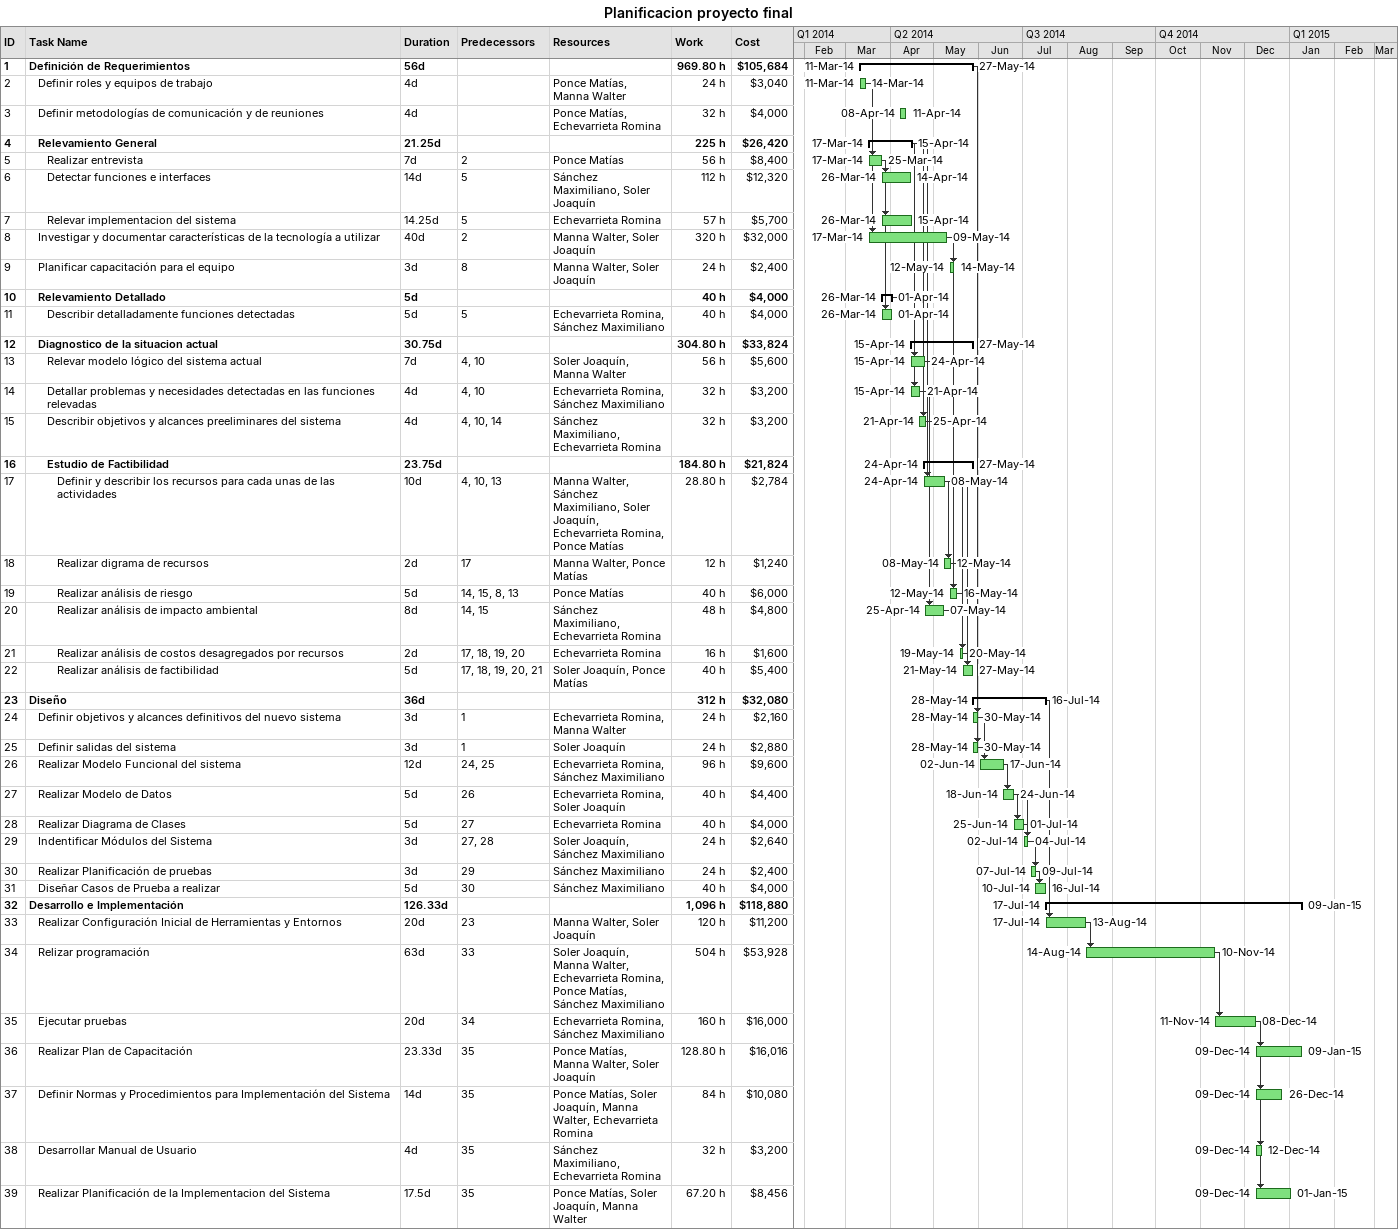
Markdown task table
Planificacion proyecto final

| ID | Level | Task | Duration | Start | Finish | Predecessors | Resources | Work (h) | Cost ($) |
|---|---|---|---|---|---|---|---|---|---|
| 1 | 1 | **Definición de Requerimientos** | 56d | 2014-03-11 | 2014-05-27 |  |  | 969.80 | 105684 |
| 2 | 2 | Definir roles y equipos de trabajo | 4d | 2014-03-11 | 2014-03-14 |  | Ponce Matías, Manna Walter | 24 | 3040 |
| 3 | 2 | Definir metodologías de comunicación y de reuniones | 4d | 2014-04-08 | 2014-04-11 |  | Ponce Matías, Echevarrieta Romina | 32 | 4000 |
| 4 | 2 | **Relevamiento General** | 21.25d | 2014-03-17 | 2014-04-15 |  |  | 225 | 26420 |
| 5 | 3 | Realizar entrevista | 7d | 2014-03-17 | 2014-03-25 | 2 | Ponce Matías | 56 | 8400 |
| 6 | 3 | Detectar funciones e interfaces | 14d | 2014-03-26 | 2014-04-14 | 5 | Sánchez Maximiliano, Soler Joaquín | 112 | 12320 |
| 7 | 3 | Relevar implementacion del sistema | 14.25d | 2014-03-26 | 2014-04-15 | 5 | Echevarrieta Romina | 57 | 5700 |
| 8 | 2 | Investigar y documentar características de la tecnología a utilizar | 40d | 2014-03-17 | 2014-05-09 | 2 | Manna Walter, Soler Joaquín | 320 | 32000 |
| 9 | 2 | Planificar capacitación para el equipo | 3d | 2014-05-12 | 2014-05-14 | 8 | Manna Walter, Soler Joaquín | 24 | 2400 |
| 10 | 2 | **Relevamiento Detallado** | 5d | 2014-03-26 | 2014-04-01 |  |  | 40 | 4000 |
| 11 | 3 | Describir detalladamente funciones detectadas | 5d | 2014-03-26 | 2014-04-01 | 5 | Echevarrieta Romina, Sánchez Maximiliano | 40 | 4000 |
| 12 | 2 | **Diagnostico de la situacion actual** | 30.75d | 2014-04-15 | 2014-05-27 |  |  | 304.80 | 33824 |
| 13 | 3 | Relevar modelo lógico del sistema actual | 7d | 2014-04-15 | 2014-04-24 | 4, 10 | Soler Joaquín, Manna Walter | 56 | 5600 |
| 14 | 3 | Detallar problemas y necesidades detectadas en las funciones relevadas | 4d | 2014-04-15 | 2014-04-21 | 4, 10 | Echevarrieta Romina, Sánchez Maximiliano | 32 | 3200 |
| 15 | 3 | Describir objetivos y alcances preeliminares del sistema | 4d | 2014-04-21 | 2014-04-25 | 4, 10, 14 | Sánchez Maximiliano, Echevarrieta Romina | 32 | 3200 |
| 16 | 3 | **Estudio de Factibilidad** | 23.75d | 2014-04-24 | 2014-05-27 |  |  | 184.80 | 21824 |
| 17 | 4 | Definir y describir los recursos para cada unas de las actividades | 10d | 2014-04-24 | 2014-05-08 | 4, 10, 13 | Manna Walter, Sánchez Maximiliano, Soler Joaquín, Echevarrieta Romina, Ponce Matías | 28.80 | 2784 |
| 18 | 4 | Realizar digrama de recursos | 2d | 2014-05-08 | 2014-05-12 | 17 | Manna Walter, Ponce Matías | 12 | 1240 |
| 19 | 4 | Realizar análisis de riesgo | 5d | 2014-05-12 | 2014-05-16 | 14, 15, 8, 13 | Ponce Matías | 40 | 6000 |
| 20 | 4 | Realizar análisis de impacto ambiental | 8d | 2014-04-25 | 2014-05-07 | 14, 15 | Sánchez Maximiliano, Echevarrieta Romina | 48 | 4800 |
| 21 | 4 | Realizar análisis de costos desagregados por recursos | 2d | 2014-05-19 | 2014-05-20 | 17, 18, 19, 20 | Echevarrieta Romina | 16 | 1600 |
| 22 | 4 | Realizar análisis de factibilidad | 5d | 2014-05-21 | 2014-05-27 | 17, 18, 19, 20, 21 | Soler Joaquín, Ponce Matías | 40 | 5400 |
| 23 | 1 | **Diseño** | 36d | 2014-05-28 | 2014-07-16 |  |  | 312 | 32080 |
| 24 | 2 | Definir objetivos y alcances definitivos del nuevo sistema | 3d | 2014-05-28 | 2014-05-30 | 1 | Echevarrieta Romina, Manna Walter | 24 | 2160 |
| 25 | 2 | Definir salidas del sistema | 3d | 2014-05-28 | 2014-05-30 | 1 | Soler Joaquín | 24 | 2880 |
| 26 | 2 | Realizar Modelo Funcional del sistema | 12d | 2014-06-02 | 2014-06-17 | 24, 25 | Echevarrieta Romina, Sánchez Maximiliano | 96 | 9600 |
| 27 | 2 | Realizar Modelo de Datos | 5d | 2014-06-18 | 2014-06-24 | 26 | Echevarrieta Romina, Soler Joaquín | 40 | 4400 |
| 28 | 2 | Realizar Diagrama de Clases | 5d | 2014-06-25 | 2014-07-01 | 27 | Echevarrieta Romina | 40 | 4000 |
| 29 | 2 | Indentificar Módulos del Sistema | 3d | 2014-07-02 | 2014-07-04 | 27, 28 | Soler Joaquín, Sánchez Maximiliano | 24 | 2640 |
| 30 | 2 | Realizar Planificación de pruebas | 3d | 2014-07-07 | 2014-07-09 | 29 | Sánchez Maximiliano | 24 | 2400 |
| 31 | 2 | Diseñar Casos de Prueba a realizar | 5d | 2014-07-10 | 2014-07-16 | 30 | Sánchez Maximiliano | 40 | 4000 |
| 32 | 1 | **Desarrollo e Implementación** | 126.33d | 2014-07-17 | 2015-01-09 |  |  | 1096 | 118880 |
| 33 | 2 | Realizar Configuración Inicial de Herramientas y Entornos | 20d | 2014-07-17 | 2014-08-13 | 23 | Manna Walter, Soler Joaquín | 120 | 11200 |
| 34 | 2 | Relizar programación | 63d | 2014-08-14 | 2014-11-10 | 33 | Soler Joaquín, Manna Walter, Echevarrieta Romina, Ponce Matías, Sánchez Maximiliano | 504 | 53928 |
| 35 | 2 | Ejecutar pruebas | 20d | 2014-11-11 | 2014-12-08 | 34 | Echevarrieta Romina, Sánchez Maximiliano | 160 | 16000 |
| 36 | 2 | Realizar Plan de Capacitación | 23.33d | 2014-12-09 | 2015-01-09 | 35 | Ponce Matías, Manna Walter, Soler Joaquín | 128.80 | 16016 |
| 37 | 2 | Definir Normas y Procedimientos para Implementación del Sistema | 14d | 2014-12-09 | 2014-12-26 | 35 | Ponce Matías, Soler Joaquín, Manna Walter, Echevarrieta Romina | 84 | 10080 |
| 38 | 2 | Desarrollar Manual de Usuario | 4d | 2014-12-09 | 2014-12-12 | 35 | Sánchez Maximiliano, Echevarrieta Romina | 32 | 3200 |
| 39 | 2 | Realizar Planificación de la Implementacion del Sistema | 17.5d | 2014-12-09 | 2015-01-01 | 35 | Ponce Matías, Soler Joaquín, Manna Walter | 67.20 | 8456 |
